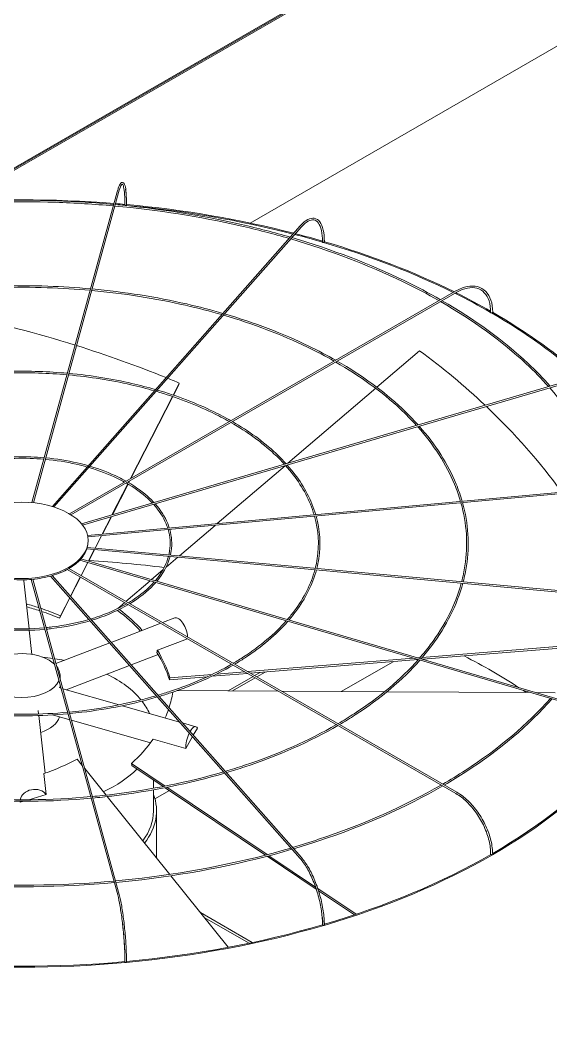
# Model space of a CAD drawing. Header units: millimetres. Extents: x -312439 to 477422, y -331570 to 212570.
# Drawn here: x 398688.9 to 398898.2, y 92710.3 to 93105.2 of the extents above; entities that cross this region are included whole.
import ezdxf

# ---------------------------------------------------------------- set-up
doc = ezdxf.new("R2010")
doc.units = ezdxf.units.MM

msp = doc.modelspace()

# ---------------------------------------------------------------- linework, layer by layer
at = {"color": 0, "linetype": 'Continuous', "lineweight": 0, "extrusion": (8.40036e-17, 0.816497, 0.57735)}
for p, q in [((398909.57, 93175.697), (398663.335, 93033.533)), ((398909.475, 93175.142), (398664.296, 93033.588)), ((398665.254, 93033.641), (398909.384, 93174.589)), ((398908.242, 93099.421), (398779.567, 93025.13)), ((398693.56, 92914.824), (398727.181, 93037.381)), ((398694.179, 92914.764), (398727.772, 93037.219)), ((398701.639, 92913.298), (398799.32, 93023.982)), ((398702.28, 92913.099), (398799.78, 93023.577)), ((398860.706, 92998.327), (398708.389, 92910.387)), ((398861.013, 92997.797), (398708.98, 92910.021)), ((398846.416, 92974.724), (398829.558, 92960.321)), ((398713.15, 92906.428), (398905.317, 92962.959)), ((398713.559, 92905.91), (398905.49, 92962.371)), ((398749.268, 92957.244), (398751.686, 92961.984)), ((398751.316, 92961.018), (398749.373, 92957.208)), ((398751.316, 92961.018), (398751.686, 92961.984)), ((398732.452, 92924.279), (398748.987, 92956.693)), ((398749.091, 92956.657), (398732.626, 92924.38)), ((398829.081, 92959.913), (398794.486, 92930.355)), ((398793.347, 92929.382), (398766.597, 92906.527)), ((398928.794, 92921.358), (398715.495, 92901.854)), ((398725.145, 92909.957), (398731.386, 92922.19)), ((398731.48, 92922.134), (398725.29, 92909.999)), ((398731.664, 92922.736), (398731.94, 92923.277)), ((398732.114, 92923.378), (398731.759, 92922.68)), ((398715.609, 92901.249), (398928.85, 92920.748)), ((398721.281, 92902.383), (398724.762, 92909.206)), ((398724.907, 92909.248), (398721.41, 92902.395)), ((398765.791, 92905.838), (398751.706, 92893.804)), ((398718.456, 92896.844), (398720.952, 92901.738)), ((398721.081, 92901.749), (398718.573, 92896.834)), ((398715.711, 92899.415), (398715.711, 92899.915)), ((398715.227, 92896.524), (398928.794, 92876.995)), ((398715.408, 92897.123), (398928.85, 92877.605)), ((398715.865, 92891.765), (398718.156, 92896.257)), ((398718.274, 92896.246), (398715.972, 92891.734)), ((398751.056, 92893.248), (398746.45, 92889.313)), ((398712.461, 92892.128), (398905.317, 92835.395)), ((398712.92, 92892.631), (398905.49, 92835.982)), ((398712.946, 92886.043), (398715.582, 92891.21)), ((398715.689, 92891.179), (398713.041, 92885.988)), ((398799.32, 92774.371), (398700.952, 92885.833)), ((398799.78, 92774.777), (398701.603, 92886.022)), ((398707.54, 92888.457), (398860.706, 92800.026)), ((398861.013, 92800.557), (398708.159, 92888.807)), ((398708.784, 92877.885), (398712.667, 92885.497)), ((398712.762, 92885.442), (398708.862, 92877.797)), ((398745.188, 92888.234), (398740.752, 92884.444)), ((398690.398, 92883.901), (398692.492, 92865.068)), ((398693.298, 92884.484), (398727.181, 92760.972)), ((398727.772, 92761.134), (398693.918, 92884.54)), ((398740.196, 92883.969), (398730.656, 92875.818)), ((398708.563, 92877.21), (398704.48, 92869.208)), ((398704.851, 92870.174), (398708.485, 92877.298)), ((398730.162, 92875.396), (398727.457, 92873.086)), ((398704.48, 92869.208), (398704.851, 92870.174)), ((398727.444, 92873.033), (398727.457, 92873.086)), ((398744.389, 92867.182), (398724.859, 92859.67)), ((398749.918, 92869.309), (398745.124, 92867.465)), ((398692.56, 92864.457), (398693.621, 92854.912)), ((398724.249, 92859.435), (398703.043, 92851.278)), ((398743.024, 92856.533), (398754.913, 92861.106)), ((398847.461, 92853.739), (398913.021, 92859.042)), ((398912.593, 92858.249), (398847.652, 92852.997)), ((398743.322, 92854.927), (398732.663, 92850.827)), ((398732.054, 92850.592), (398707.104, 92840.995)), ((398778.551, 92848.166), (398843.928, 92853.454)), ((398845.883, 92852.854), (398779.703, 92847.501)), ((398835.923, 92852.048), (398815.542, 92840.281)), ((398845.63, 92853.591), (398846.594, 92853.669)), ((398704.669, 92846.568), (398704.669, 92845.349)), ((398762.76, 92846.131), (398747.773, 92844.918)), ((398747.979, 92845.693), (398764.694, 92847.045)), ((398778.628, 92847.414), (398764.498, 92846.271)), ((398766.358, 92847.18), (398777.477, 92848.079)), ((398780.743, 92846.193), (398770.932, 92840.529)), ((398783.546, 92847.812), (398781.355, 92846.547)), ((398782.221, 92846.047), (398785.561, 92847.975)), ((398704.669, 92843.034), (398704.669, 92841.691)), ((398747.773, 92844.918), (398747.979, 92845.693)), ((398772.648, 92840.52), (398781.609, 92845.693)), ((398705.069, 92841.577), (398704.279, 92841.803)), ((398727.976, 92835.033), (398705.758, 92841.38)), ((398790.744, 92840.419), (398750.848, 92840.641)), ((398832.603, 92840.186), (398791.981, 92840.412)), ((398890.117, 92839.866), (398833.564, 92840.181)), ((398899.889, 92839.812), (398892.329, 92839.854)), ((398751.789, 92828.23), (398729.253, 92834.668)), ((398696.235, 92831.403), (398696.079, 92832.807)), ((398698.831, 92808.058), (398696.303, 92830.793)), ((398708.491, 92829.102), (398701.695, 92831.043)), ((398740.302, 92820.014), (398709.18, 92828.905)), ((398758.21, 92826.396), (398752.881, 92827.918)), ((398756.88, 92822.461), (398754.249, 92817.85)), ((398758.805, 92825.833), (398757.201, 92823.023)), ((398754.249, 92817.85), (398741.397, 92821.521)), ((398713.429, 92811.103), (398711.472, 92813.542)), ((398732.986, 92811.127), (398732.822, 92811.888)), ((398732.822, 92811.888), (398746.106, 92802.961)), ((398745.355, 92802.815), (398732.986, 92811.127)), ((398699.238, 92799.615), (398698.319, 92807.876)), ((398722.818, 92799.396), (398714.394, 92809.899)), ((398741.493, 92802.096), (398741.493, 92805.411)), ((398746.824, 92802.479), (398786.325, 92775.933)), ((398692.375, 92797.575), (398699.238, 92799.615)), ((398747.911, 92768.107), (398723.272, 92798.83)), ((398741.493, 92793.126), (398741.493, 92801.474)), ((398747.802, 92801.171), (398742.078, 92797.867)), ((398785.628, 92775.751), (398746.075, 92802.331)), ((398688.943, 92796.95), (398688.986, 92796.567)), ((398688.986, 92796.567), (398690.274, 92796.95)), ((398742.718, 92774.582), (398742.718, 92793.126)), ((398805.673, 92762.281), (398786.307, 92775.295)), ((398787.003, 92775.478), (398805.385, 92763.125)), ((398770.984, 92739.339), (398748.355, 92767.554)), ((398806.272, 92762.529), (398821.364, 92752.387)), ((398820.718, 92752.171), (398806.546, 92761.694)), ((398780.432, 92741.238), (398760, 92753.034)), ((398761.493, 92751.172), (398779.164, 92740.97))]:
    msp.add_line(p, q, dxfattribs=at)
at = {"color": 0, "linetype": 'Continuous', "lineweight": 0}
for centre, major_axis, ratio, start_param, end_param in [((398689.693, 92882.904), (-262.225, 0), 0.5773503, 4.5737285, 4.8518651), ((398689.693, 92882.904), (-261.613, 0), 0.5773503, 4.556469, 4.5713736), ((398689.693, 92882.904), (-262.225, 0), 0.5773503, 4.5571855, 4.5713361), ((398730.534, 93032.237), (0.306, -0.001), 0.5647458, 3.1415927, 4.5569919), ((398730.534, 93032.237), (0.306, -0.001), 0.5647458, 4.5569919, 6.1277883), ((398689.693, 92882.904), (-261.613, 0), 0.5773503, 4.2918428, 4.5551023), ((398730.582, 93032.411), (0.306, 0), 0.5773503, 5.7174869, 6.2831853), ((398689.693, 92882.904), (-262.225, 0), 0.5773503, 4.2917243, 4.5546375), ((398689.693, 92882.904), (-261.613, 0), 0.5773503, 4.242585, 4.2890574), ((398689.693, 92882.904), (-262.225, 0), 0.5773503, 4.2438111, 4.2889455), ((398808.424, 93017.625), (0.306, -0.003), 0.5659728, 3.1415927, 4.2460434), ((398808.424, 93017.625), (0.306, -0.003), 0.5659728, 4.2460434, 5.8168397), ((398689.693, 92882.904), (-261.613, 0), 0.5773503, 4.0051997, 4.2408431), ((398808.563, 93017.782), (0.306, 0), 0.5773503, 5.290332, 6.2831853), ((398689.693, 92882.904), (-262.225, 0), 0.5773503, 4.0050166, 4.2406095), ((398689.693, 92882.904), (-261.613, 0), 0.5773503, 3.9286416, 4.0018792), ((398689.693, 92882.904), (-262.225, 0), 0.5773503, 3.9309746, 4.001704), ((398690.064, 92841.188), (-236.033, 90.421), 0.5343599, 4.8289255, 5.0170065), ((398874.681, 92989.832), (0.306, -0.004), 0.5683066, 3.1415927, 3.9346429), ((398874.681, 92989.832), (0.306, -0.004), 0.5683066, 3.9346429, 5.5054392), ((398689.693, 92882.904), (-261.613, 0), 0.5773503, 3.7066773, 3.9265771), ((398874.898, 92989.957), (-0.306, 0), 0.5773503, 1.8326303, 3.1415927), ((398689.693, 92882.904), (-262.225, 0), 0.5773503, 3.705131, 3.9265633), ((398690.064, 92841.188), (-236.033, 90.421), 0.5343599, 4.6778989, 4.8264893), ((398689.899, 92840.996), (244.29, -64.884), 0.7560981, 0.9482496, 1.0897919), ((398690.064, 92841.188), (-236.033, 90.421), 0.5343599, 4.655659, 4.6753292), ((398689.899, 92840.996), (244.29, -64.884), 0.7560981, 0.7473423, 0.9452164), ((398689.585, 92899.415), (-26.126, 0), 0.5773503, 2.9880814, 3.1415927), ((398689.585, 92899.415), (-26.126, 0), 0.5773503, 2.6739221, 2.9809447), ((398689.585, 92899.415), (-26.126, 0), 0.5773503, 2.3597628, 2.6667854), ((398689.693, 92741.664), (-261.613, 0), 0.5773503, 4.4965959, 4.611374), ((398689.585, 92899.415), (-26.126, 0), 0.5773503, 1.7314443, 2.0384669), ((398689.585, 92899.415), (-26.126, 0), 0.5773503, 2.0456036, 2.3526262), ((398689.585, 92899.415), (-26.126, 0), 0.5773503, 1.417285, 1.7243076), ((398684.904, 92883.29), (-5.494, -0.611), 0.8148193, 3.1415927, 3.239858), ((398690.064, 92841.188), (56.639, -21.698), 0.5343599, 1.6636456, 1.7494756), ((398689.693, 92840.221), (-56.639, 21.698), 0.5343599, 4.7930664, 4.8825345), ((398690.064, 92841.188), (56.639, -21.698), 0.5343599, 1.5140664, 1.6514841), ((398689.693, 92840.221), (-56.639, 21.698), 0.5343599, 4.655659, 4.78086), ((398689.693, 92840.221), (58.621, -15.57), 0.7560981, 0.8715668, 1.0888975), ((398689.899, 92840.996), (58.621, -15.57), 0.7560981, 1.0889957, 1.0897919), ((398689.899, 92840.996), (58.621, -15.57), 0.7560981, 0.8588781, 1.0770864), ((398751.902, 92864.15), (-1.984, 5.159), 0.4527097, 4.0715694, 6.2831853), ((398689.693, 92846.568), (-14.976, 0), 0.5773503, 3.6916997, 5.4977871), ((398689.693, 92824.256), (-51.8, 0), 0.5773503, 4.4755897, 4.5522282), ((398689.693, 92840.221), (58.621, -15.57), 0.7560981, 0.4379774, 0.6726233), ((398689.899, 92840.996), (58.621, -15.57), 0.7560981, 0.4379774, 0.6748983), ((398689.693, 92741.664), (-261.613, 0), 0.5773503, 3.867145, 3.9833748), ((398689.693, 92824.256), (-51.8, 0), 0.5773503, 4.3841689, 4.46244), ((398689.693, 92846.568), (-14.976, 0), 0.5773503, 3.0357663, 3.5615783), ((398689.693, 92824.256), (-51.8, 0), 0.5773503, 3.5810046, 4.0125195), ((398689.693, 92846.568), (-14.976, 0), 0.5773503, 0.1968015, 2.9056449), ((398689.529, 92840.982), (59.282, 12.821), 0.7719474, 5.8595474, 5.99043), ((398689.693, 92741.664), (-261.613, 0), 0.5773503, 3.8494737, 3.8569689), ((398689.693, 92824.256), (-51.8, 0), 0.5773503, 3.3906549, 3.5616615), ((398689.693, 92831.661), (-14.976, 0), 0.5773503, 2.0838772, 2.9778132), ((398689.529, 92840.982), (59.282, 12.821), 0.7719474, 5.7736505, 5.8452628), ((398756.691, 92821.081), (1.518, 5.315), 0.3621096, 5.9116388, 7.2697762), ((398756.691, 92821.081), (1.518, 5.315), 0.3621096, 1.1204156, 2.3231422), ((398689.529, 92840.982), (59.282, 12.821), 0.7719474, 5.3512156, 5.5881365), ((398689.323, 92841.16), (-56.425, -22.248), 0.5660586, 1.5074553, 1.7443762), ((398689.693, 92882.904), (-262.225, 0), 0.5773503, 2.0421116, 2.6702774), ((398689.693, 92882.904), (-261.613, 0), 0.5773503, 2.358999, 2.669365), ((398689.693, 92824.256), (-51.8, 0), 0.5773503, 2.2375498, 2.6358707), ((398694.482, 92797.152), (5.494, 0.611), 0.8148193, 0.440938, 2.9148909), ((398689.693, 92793.126), (-53.025, 0), 0.5773503, 2.7158894, 3.3569527), ((398694.482, 92797.152), (5.494, 0.611), 0.8148193, 3.0505707, 3.1356266), ((398689.693, 92793.126), (51.8, 0), 0.5773503, 5.8780508, 6.2831853), ((398689.693, 92882.904), (-261.613, 0), 0.5773503, 2.0437737, 2.355024), ((398874.681, 92776.101), (-0.306, 0.004), 0.5862544, 0, 0.7932918), ((398874.898, 92775.976), (-0.306, 0), 0.5773503, 0.261834, 3.1415927), ((398689.693, 92882.904), (-262.225, 0), 0.5773503, 1.7280308, 2.0415976), ((398689.693, 92882.904), (-261.613, 0), 0.5773503, 1.7289191, 2.0406845), ((398808.424, 92748.308), (-0.306, 0.003), 0.5885883, 0, 0.4763277), ((398808.563, 92748.151), (-0.306, 0), 0.5773503, 0, 3.1415927), ((398689.693, 92742.164), (262.225, 0), 0.5773503, 3.1415927, 5.4977871), ((398689.693, 92742.164), (262.225, 0), 0.5773503, 5.4977871, 6.2831853), ((398689.693, 92882.904), (-262.225, 0), 0.5773503, 1.4139544, 1.727034), ((398689.693, 92882.904), (-261.613, 0), 0.5773503, 1.41439, 1.726367), ((398730.534, 92733.697), (-0.306, 0.001), 0.5898153, 0, 0.1588369), ((398730.582, 92733.522), (-0.306, 0), 0.5773503, 0, 3.1415927)]:
    msp.add_ellipse(centre, major_axis=major_axis, ratio=ratio, start_param=start_param, end_param=end_param, dxfattribs=at)
msp.add_ellipse((398689.585, 92899.915), major_axis=(26.126, 0), ratio=0.5773503, dxfattribs=at)
for points, knots in [([(398730.888, 93032.411), (398730.888, 93034.115), (398730.837, 93035.632), (398730.634, 93038.15), (398730.485, 93039.149), (398730.083, 93040.571), (398729.857, 93041.087), (398729.072, 93041.202), (398728.824, 93041.054), (398728.272, 93040.469), (398727.965, 93039.814), (398727.485, 93038.433), (398727.333, 93037.935), (398727.181, 93037.381)], [4.712389, 4.712389, 4.712389, 4.712389, 5.0265482, 5.0265482, 5.3407075, 5.3407075, 5.6548668, 5.6548668, 5.8236028, 5.8236028, 6.1377621, 6.1377621, 6.2831853, 6.2831853, 6.2831853, 6.2831853]), ([(398727.772, 93037.219), (398728.09, 93038.379), (398728.409, 93039.271), (398728.965, 93040.352), (398729.215, 93040.501), (398729.241, 93040.501), (398729.446, 93040.353), (398729.798, 93039.188), (398729.943, 93038.338), (398730.153, 93036.094), (398730.215, 93034.664), (398730.228, 93032.776), (398730.229, 93032.509), (398730.228, 93032.237)], [0, 0, 0, 0, 0.3152669, 0.3152669, 0.6094726, 0.6094726, 0.9267406, 0.9267406, 1.2208373, 1.2208373, 1.5356304, 1.5356304, 1.5863402, 1.5863402, 1.5863402, 1.5863402]), ([(398730.506, 93038.547), (398730.516, 93038.486), (398730.525, 93038.425), (398730.676, 93037.338), (398730.771, 93036.034), (398730.834, 93033.797), (398730.843, 93033.036), (398730.84, 93032.236)], [1.10131175, 1.10131175, 1.10131175, 1.10131175, 1.12076762, 1.12076762, 1.43803566, 1.43803566, 1.5863026, 1.5863026, 1.5863026, 1.5863026]), ([(398725.842, 93032.501), (398718.348, 93033.179), (398710.796, 93033.646), (398686.568, 93034.462), (398669.81, 93033.992), (398653.328, 93032.501)], [5.342386, 5.342386, 5.342386, 5.342386, 5.43953692, 5.43953692, 5.65318828, 5.65318828, 5.65318828, 5.65318828]), ([(398725.678, 93031.901), (398718.159, 93032.579), (398710.584, 93033.045), (398686.465, 93033.844), (398669.843, 93033.375), (398653.492, 93031.901)], [5.34285963, 5.34285963, 5.34285963, 5.34285963, 5.44045758, 5.44045758, 5.65271466, 5.65271466, 5.65271466, 5.65271466]), ([(398794.957, 93019.038), (398788.679, 93020.867), (398782.258, 93022.533), (398759.808, 93027.667), (398743.201, 93030.293), (398726.297, 93031.844)], [5.03043397, 5.03043397, 5.03043397, 5.03043397, 5.12064091, 5.12064091, 5.34017784, 5.34017784, 5.34017784, 5.34017784]), ([(398795.405, 93019.545), (398789.117, 93021.383), (398782.686, 93023.057), (398760.146, 93028.231), (398743.454, 93030.88), (398726.462, 93032.444)], [5.02911205, 5.02911205, 5.02911205, 5.02911205, 5.11935362, 5.11935362, 5.33970837, 5.33970837, 5.33970837, 5.33970837]), ([(398808.869, 93017.782), (398808.869, 93019.498), (398808.719, 93021.047), (398808.123, 93023.673), (398807.678, 93024.751), (398806.497, 93026.335), (398805.748, 93026.841), (398804.108, 93027.126), (398803.248, 93026.953), (398801.435, 93026.032), (398800.471, 93025.246), (398799.446, 93024.124), (398799.383, 93024.054), (398799.32, 93023.982)], [4.712389, 4.712389, 4.712389, 4.712389, 5.0265482, 5.0265482, 5.3407075, 5.3407075, 5.6548668, 5.6548668, 5.9484515, 5.9484515, 6.2626108, 6.2626108, 6.2831853, 6.2831853, 6.2831853, 6.2831853]), ([(398799.78, 93023.577), (398800.694, 93024.613), (398801.602, 93025.379), (398803.285, 93026.301), (398804.051, 93026.457), (398805.392, 93026.222), (398805.989, 93025.828), (398807.016, 93024.429), (398807.433, 93023.424), (398807.985, 93020.921), (398808.125, 93019.431), (398808.119, 93017.724), (398808.118, 93017.676), (398808.118, 93017.628)], [0, 0, 0, 0, 0.3146448, 0.3146448, 0.6289116, 0.6289116, 0.9461796, 0.9461796, 1.2634477, 1.2634477, 1.5772832, 1.5772832, 1.5863402, 1.5863402, 1.5863402, 1.5863402]), ([(398854.057, 92994.489), (398849.455, 92997.117), (398844.663, 92999.636), (398826.165, 93008.576), (398811.342, 93014.228), (398795.606, 93018.848)], [4.71777189, 4.71777189, 4.71777189, 4.71777189, 4.80086127, 4.80086127, 5.02732174, 5.02732174, 5.02732174, 5.02732174]), ([(398854.671, 92994.843), (398850.057, 92997.488), (398845.253, 93000.022), (398826.703, 93009.018), (398811.837, 93014.706), (398796.054, 93019.355)], [4.71590946, 4.71590946, 4.71590946, 4.71590946, 4.79913358, 4.79913358, 5.02600568, 5.02600568, 5.02600568, 5.02600568]), ([(398808.721, 93018.637), (398808.727, 93018.433), (398808.73, 93018.226), (398808.732, 93017.887), (398808.732, 93017.756), (398808.73, 93017.624)], [7.805980691, 7.805980691, 7.805980691, 7.805980691, 7.845140151, 7.845140151, 7.869416781, 7.869416781, 7.869416781, 7.869416781]), ([(398716.699, 92999.173), (398711.116, 92999.676), (398705.49, 93000.024), (398687.372, 93000.635), (398674.819, 93000.286), (398662.471, 92999.173)], [5.34296141, 5.34296141, 5.34296141, 5.34296141, 5.43938168, 5.43938168, 5.65261288, 5.65261288, 5.65261288, 5.65261288]), ([(398716.535, 92998.573), (398710.928, 92999.076), (398705.278, 92999.422), (398687.27, 93000.017), (398674.852, 92999.669), (398662.635, 92998.573)], [5.34359392, 5.34359392, 5.34359392, 5.34359392, 5.44060854, 5.44060854, 5.65198037, 5.65198037, 5.65198037, 5.65198037]), ([(398875.204, 92989.957), (398875.204, 92991.682), (398874.968, 92993.278), (398874.034, 92996.057), (398873.336, 92997.24), (398871.537, 92999.061), (398870.439, 92999.697), (398867.971, 93000.348), (398866.604, 93000.365), (398863.74, 92999.796), (398862.24, 92999.208), (398860.733, 92998.343), (398860.72, 92998.335), (398860.706, 92998.327)], [3.1415927, 3.1415927, 3.1415927, 3.1415927, 3.4557519, 3.4557519, 3.7699112, 3.7699112, 4.0826965, 4.0826965, 4.3954482, 4.3954482, 4.7096075, 4.7096075, 4.712389, 4.712389, 4.712389, 4.712389]), ([(398768.424, 92988.973), (398763.771, 92990.324), (398759.013, 92991.556), (398742.252, 92995.387), (398729.814, 92997.354), (398717.154, 92998.516)], [5.03177949, 5.03177949, 5.03177949, 5.03177949, 5.12085286, 5.12085286, 5.34001919, 5.34001919, 5.34001919, 5.34001919]), ([(398768.872, 92989.481), (398764.208, 92990.841), (398759.44, 92992.081), (398742.589, 92995.951), (398730.067, 92997.941), (398717.319, 92999.116)], [5.03001504, 5.03001504, 5.03001504, 5.03001504, 5.11913743, 5.11913743, 5.33939405, 5.33939405, 5.33939405, 5.33939405]), ([(398861.013, 92997.797), (398862.45, 92998.627), (398863.882, 92999.187), (398866.581, 92999.723), (398867.848, 92999.698), (398870.099, 92999.084), (398871.086, 92998.497), (398872.709, 92996.803), (398873.344, 92995.695), (398874.189, 92993.047), (398874.398, 92991.51), (398874.375, 92989.836)], [1.5707963, 1.5707963, 1.5707963, 1.5707963, 1.8880644, 1.8880644, 2.2053324, 2.2053324, 2.5226004, 2.5226004, 2.8398685, 2.8398685, 3.1571365, 3.1571365, 3.1571365, 3.1571365]), ([(398897.249, 92960.586), (398894.513, 92963.639), (398891.574, 92966.632), (398878.892, 92978.467), (398867.535, 92986.735), (398854.672, 92994.136)], [4.40451603, 4.40451603, 4.40451603, 4.40451603, 4.48100319, 4.48100319, 4.71406654, 4.71406654, 4.71406654, 4.71406654]), ([(398897.9, 92960.777), (398895.167, 92963.839), (398892.233, 92966.84), (398879.544, 92978.736), (398868.168, 92987.049), (398855.285, 92994.49)], [4.40270972, 4.40270972, 4.40270972, 4.40270972, 4.47899466, 4.47899466, 4.71221436, 4.71221436, 4.71221436, 4.71221436]), ([(398812.733, 92970.63), (398809.341, 92972.561), (398805.812, 92974.411), (398792.003, 92981.081), (398780.881, 92985.319), (398769.074, 92988.784)], [4.7196458, 4.7196458, 4.7196458, 4.7196458, 4.80114658, 4.80114658, 5.02763075, 5.02763075, 5.02763075, 5.02763075]), ([(398813.348, 92970.985), (398809.944, 92972.932), (398806.402, 92974.798), (398792.542, 92981.523), (398781.376, 92985.797), (398769.521, 92989.29)], [4.71715813, 4.71715813, 4.71715813, 4.71715813, 4.79884427, 4.79884427, 5.02587671, 5.02587671, 5.02587671, 5.02587671]), ([(398845.182, 92945.269), (398843.172, 92947.5), (398841.017, 92949.688), (398831.55, 92958.516), (398823.015, 92964.723), (398813.349, 92970.278)], [4.40671458, 4.40671458, 4.40671458, 4.40671458, 4.48133637, 4.48133637, 4.71470569, 4.71470569, 4.71470569, 4.71470569]), ([(398845.833, 92945.46), (398843.827, 92947.7), (398841.677, 92949.896), (398832.201, 92958.786), (398823.648, 92965.038), (398813.962, 92970.632)], [4.40429576, 4.40429576, 4.40429576, 4.40429576, 4.47865981, 4.47865981, 4.7122362, 4.7122362, 4.7122362, 4.7122362]), ([(398707.56, 92965.856), (398703.886, 92966.185), (398700.185, 92966.412), (398688.176, 92966.82), (398679.826, 92966.591), (398671.61, 92965.856)], [5.34408303, 5.34408303, 5.34408303, 5.34408303, 5.43906993, 5.43906993, 5.65149126, 5.65149126, 5.65149126, 5.65149126]), ([(398707.395, 92965.256), (398703.698, 92965.584), (398699.974, 92965.811), (398688.073, 92966.202), (398679.859, 92965.974), (398671.775, 92965.256)], [5.34503474, 5.34503474, 5.34503474, 5.34503474, 5.44090812, 5.44090812, 5.65053954, 5.65053954, 5.65053954, 5.65053954]), ([(398741.899, 92958.917), (398738.867, 92959.792), (398735.77, 92960.59), (398724.696, 92963.118), (398716.429, 92964.425), (398708.015, 92965.2)], [5.03439168, 5.03439168, 5.03439168, 5.03439168, 5.12127422, 5.12127422, 5.3396756, 5.3396756, 5.3396756, 5.3396756]), ([(398742.347, 92959.425), (398739.306, 92960.308), (398736.198, 92961.115), (398725.034, 92963.682), (398716.682, 92965.012), (398708.179, 92965.8)], [5.03173968, 5.03173968, 5.03173968, 5.03173968, 5.11870396, 5.11870396, 5.33874043, 5.33874043, 5.33874043, 5.33874043]), ([(398771.419, 92946.777), (398769.234, 92948.011), (398766.965, 92949.196), (398757.845, 92953.596), (398750.425, 92956.42), (398742.549, 92958.728)], [4.72327264, 4.72327264, 4.72327264, 4.72327264, 4.80171455, 4.80171455, 5.02817129, 5.02817129, 5.02817129, 5.02817129]), ([(398772.034, 92947.132), (398769.837, 92948.383), (398767.555, 92949.583), (398758.383, 92954.039), (398750.92, 92956.898), (398742.996, 92959.235)], [4.71952861, 4.71952861, 4.71952861, 4.71952861, 4.7982649, 4.7982649, 5.02554265, 5.02554265, 5.02554265, 5.02554265]), ([(398920.251, 92920.577), (398919.363, 92923.686), (398918.287, 92926.777), (398912.708, 92940.313), (398906.207, 92950.49), (398897.7, 92960.08)], [4.09036759, 4.09036759, 4.09036759, 4.09036759, 4.16055829, 4.16055829, 4.40029723, 4.40029723, 4.40029723, 4.40029723]), ([(398793.122, 92929.954), (398791.836, 92931.366), (398790.463, 92932.752), (398784.21, 92938.575), (398778.502, 92942.719), (398772.035, 92946.426)], [4.41096312, 4.41096312, 4.41096312, 4.41096312, 4.4820009, 4.4820009, 4.71586354, 4.71586354, 4.71586354, 4.71586354]), ([(398793.774, 92930.146), (398792.492, 92931.567), (398791.123, 92932.961), (398784.861, 92938.844), (398779.135, 92943.033), (398772.648, 92946.78)], [4.40730528, 4.40730528, 4.40730528, 4.40730528, 4.47799052, 4.47799052, 4.71216027, 4.71216027, 4.71216027, 4.71216027]), ([(398862.54, 92915.3), (398861.885, 92917.561), (398861.097, 92919.81), (398856.932, 92929.91), (398852.039, 92937.557), (398845.634, 92944.763)], [4.09258463, 4.09258463, 4.09258463, 4.09258463, 4.16074385, 4.16074385, 4.40108815, 4.40108815, 4.40108815, 4.40108815]), ([(398863.161, 92915.357), (398862.508, 92917.629), (398861.721, 92919.887), (398857.562, 92930.04), (398852.674, 92937.721), (398846.283, 92944.954)], [4.09145544, 4.09145544, 4.09145544, 4.09145544, 4.15925512, 4.15925512, 4.39870409, 4.39870409, 4.39870409, 4.39870409]), ([(398698.42, 92932.539), (398696.657, 92932.693), (398694.882, 92932.801), (398688.98, 92933.005), (398684.833, 92932.896), (398680.75, 92932.539)], [5.34742678, 5.34742678, 5.34742678, 5.34742678, 5.43812478, 5.43812478, 5.64814751, 5.64814751, 5.64814751, 5.64814751]), ([(398698.255, 92931.938), (398696.469, 92932.093), (398694.67, 92932.199), (398688.877, 92932.387), (398684.866, 92932.279), (398680.915, 92931.938)], [5.34934775, 5.34934775, 5.34934775, 5.34934775, 5.44178794, 5.44178794, 5.64622654, 5.64622654, 5.64622654, 5.64622654]), ([(398715.372, 92928.86), (398713.964, 92929.258), (398712.528, 92929.624), (398707.141, 92930.849), (398703.045, 92931.496), (398698.875, 92931.883)], [5.04221465, 5.04221465, 5.04221465, 5.04221465, 5.12251796, 5.12251796, 5.33864709, 5.33864709, 5.33864709, 5.33864709]), ([(398715.822, 92929.369), (398714.403, 92929.775), (398712.956, 92930.149), (398707.479, 92931.413), (398703.297, 92932.083), (398699.039, 92932.483)], [5.03687901, 5.03687901, 5.03687901, 5.03687901, 5.11739529, 5.11739529, 5.33679188, 5.33679188, 5.33679188, 5.33679188]), ([(398730.719, 92923.279), (398729.73, 92923.833), (398728.709, 92924.368), (398724.225, 92926.554), (398720.464, 92927.999), (398716.471, 92929.179)], [4.72658474, 4.72658474, 4.72658474, 4.72658474, 4.79652126, 4.79652126, 5.0245472, 5.0245472, 5.0245472, 5.0245472]), ([(398804.83, 92910.023), (398804.409, 92911.441), (398803.908, 92912.852), (398801.156, 92919.515), (398797.875, 92924.63), (398793.576, 92929.449)], [4.09685918, 4.09685918, 4.09685918, 4.09685918, 4.16111414, 4.16111414, 4.40251946, 4.40251946, 4.40251946, 4.40251946]), ([(398805.452, 92910.08), (398805.032, 92911.508), (398804.533, 92912.929), (398801.786, 92919.645), (398798.51, 92924.794), (398794.226, 92929.64)], [4.09510983, 4.09510983, 4.09510983, 4.09510983, 4.15888353, 4.15888353, 4.39893942, 4.39893942, 4.39893942, 4.39893942]), ([(398730.101, 92922.922), (398729.125, 92923.461), (398728.118, 92923.981), (398723.686, 92926.111), (398719.969, 92927.521), (398716.024, 92928.672)], [4.73414686, 4.73414686, 4.73414686, 4.73414686, 4.80339703, 4.80339703, 5.02979007, 5.02979007, 5.02979007, 5.02979007]), ([(398741.056, 92914.637), (398740.498, 92915.231), (398739.909, 92915.816), (398736.871, 92918.633), (398733.988, 92920.714), (398730.722, 92922.574)], [4.42373247, 4.42373247, 4.42373247, 4.42373247, 4.48397953, 4.48397953, 4.71933502, 4.71933502, 4.71933502, 4.71933502]), ([(398741.712, 92914.831), (398741.157, 92915.433), (398740.571, 92916.025), (398737.522, 92918.903), (398734.622, 92921.028), (398731.335, 92922.928)], [4.41624247, 4.41624247, 4.41624247, 4.41624247, 4.47598634, 4.47598634, 4.71193426, 4.71193426, 4.71193426, 4.71193426]), ([(398747.114, 92904.745), (398746.93, 92905.321), (398746.72, 92905.893), (398745.381, 92909.119), (398743.711, 92911.702), (398741.518, 92914.135)], [4.10975269, 4.10975269, 4.10975269, 4.10975269, 4.16221832, 4.16221832, 4.40682155, 4.40682155, 4.40682155, 4.40682155]), ([(398747.739, 92904.802), (398747.555, 92905.388), (398747.346, 92905.97), (398746.011, 92909.249), (398744.346, 92911.867), (398742.168, 92914.326)], [4.10592526, 4.10592526, 4.10592526, 4.10592526, 4.15777238, 4.15777238, 4.39963811, 4.39963811, 4.39963811, 4.39963811]), ([(398862.978, 92883.629), (398863.519, 92885.702), (398863.949, 92887.786), (398865.519, 92898.145), (398864.996, 92906.502), (398862.71, 92914.7)], [3.77736844, 3.77736844, 3.77736844, 3.77736844, 3.83971259, 3.83971259, 4.08656564, 4.08656564, 4.08656564, 4.08656564]), ([(398863.596, 92883.572), (398864.136, 92885.653), (398864.564, 92887.743), (398866.129, 92898.14), (398865.607, 92906.532), (398863.33, 92914.757)], [3.77834287, 3.77834287, 3.77834287, 3.77834287, 3.84027623, 3.84027623, 4.08549455, 4.08549455, 4.08549455, 4.08549455]), ([(398805.269, 92888.906), (398805.599, 92890.201), (398805.863, 92891.501), (398806.901, 92898.341), (398806.546, 92903.935), (398805.003, 92909.424)], [3.78111281, 3.78111281, 3.78111281, 3.78111281, 3.83956511, 3.83956511, 4.08781837, 4.08781837, 4.08781837, 4.08781837]), ([(398805.887, 92888.849), (398806.215, 92890.151), (398806.478, 92891.459), (398807.512, 92898.337), (398807.157, 92903.965), (398805.624, 92909.48)], [3.78251471, 3.78251471, 3.78251471, 3.78251471, 3.8404098, 3.8404098, 4.0861992, 4.0861992, 4.0861992, 4.0861992]), ([(398747.556, 92894.183), (398747.677, 92894.699), (398747.777, 92895.217), (398748.283, 92898.538), (398748.095, 92901.369), (398747.296, 92904.147)], [3.79241111, 3.79241111, 3.79241111, 3.79241111, 3.83910744, 3.83910744, 4.09159713, 4.09159713, 4.09159713, 4.09159713]), ([(398748.171, 92894.127), (398748.292, 92894.65), (398748.391, 92895.175), (398748.894, 92898.533), (398748.707, 92901.399), (398747.917, 92904.203)], [3.79485754, 3.79485754, 3.79485754, 3.79485754, 3.8407928, 3.8407928, 4.08828416, 4.08828416, 4.08828416, 4.08828416]), ([(398742.223, 92884.011), (398742.604, 92884.463), (398742.967, 92884.92), (398745.278, 92888.005), (398746.655, 92890.768), (398747.405, 92893.582)], [3.47410339, 3.47410339, 3.47410339, 3.47410339, 3.51894345, 3.51894345, 3.77424927, 3.77424927, 3.77424927, 3.77424927]), ([(398742.864, 92883.823), (398743.207, 92884.237), (398743.537, 92884.656), (398745.855, 92887.77), (398747.263, 92890.616), (398748.023, 92893.525)], [3.48078418, 3.48078418, 3.48078418, 3.48078418, 3.52099532, 3.52099532, 3.77722211, 3.77722211, 3.77722211, 3.77722211]), ([(398794.285, 92868.696), (398795.231, 92869.792), (398796.125, 92870.904), (398800.858, 92877.233), (398803.6, 92882.716), (398805.112, 92888.305)], [3.46491265, 3.46491265, 3.46491265, 3.46491265, 3.51947788, 3.51947788, 3.77207122, 3.77207122, 3.77207122, 3.77207122]), ([(398794.93, 92868.506), (398795.836, 92869.566), (398796.695, 92870.64), (398801.435, 92876.998), (398804.208, 92882.564), (398805.731, 92888.249)], [3.46836695, 3.46836695, 3.46836695, 3.46836695, 3.52050672, 3.52050672, 3.77360482, 3.77360482, 3.77360482, 3.77360482]), ([(398731.599, 92875.273), (398732.195, 92875.627), (398732.777, 92875.989), (398736.678, 92878.52), (398739.522, 92880.929), (398741.785, 92883.502)], [3.15594616, 3.15594616, 3.15594616, 3.15594616, 3.1998122, 3.1998122, 3.45718678, 3.45718678, 3.45718678, 3.45718678]), ([(398732.206, 92874.923), (398732.711, 92875.227), (398733.206, 92875.537), (398737.151, 92878.098), (398740.099, 92880.613), (398742.431, 92883.312)], [3.16311142, 3.16311142, 3.16311142, 3.16311142, 3.20013863, 3.20013863, 3.46418527, 3.46418527, 3.46418527, 3.46418527]), ([(398846.345, 92853.381), (398847.858, 92855.122), (398849.283, 92856.888), (398856.437, 92866.461), (398860.545, 92874.664), (398862.818, 92883.028)], [3.46185589, 3.46185589, 3.46185589, 3.46185589, 3.51965328, 3.51965328, 3.77134922, 3.77134922, 3.77134922, 3.77134922]), ([(398846.99, 92853.191), (398848.463, 92854.895), (398849.853, 92856.623), (398857.015, 92866.225), (398861.154, 92874.512), (398863.437, 92882.972)], [3.46418406, 3.46418406, 3.46418406, 3.46418406, 3.52033986, 3.52033986, 3.7723822, 3.7723822, 3.7723822, 3.7723822]), ([(398716.735, 92868.875), (398717.475, 92869.099), (398718.207, 92869.331), (398723.333, 92871.043), (398727.399, 92872.845), (398730.991, 92874.917)], [2.837842, 2.837842, 2.837842, 2.837842, 2.88061564, 2.88061564, 3.14113288, 3.14113288, 3.14113288, 3.14113288]), ([(398717.181, 92868.371), (398717.813, 92868.564), (398718.439, 92868.764), (398723.646, 92870.497), (398727.878, 92872.384), (398731.602, 92874.564)], [2.84298262, 2.84298262, 2.84298262, 2.84298262, 2.8793398, 2.8793398, 3.14846238, 3.14846238, 3.14846238, 3.14846238]), ([(398699.147, 92865.479), (398699.942, 92865.555), (398700.734, 92865.641), (398706.576, 92866.342), (398711.488, 92867.336), (398716.088, 92868.683)], [2.52003494, 2.52003494, 2.52003494, 2.52003494, 2.56128493, 2.56128493, 2.82541727, 2.82541727, 2.82541727, 2.82541727]), ([(398699.311, 92864.88), (398700.025, 92864.949), (398700.737, 92865.025), (398706.684, 92865.73), (398711.775, 92866.765), (398716.535, 92868.176)], [2.52186126, 2.52186126, 2.52186126, 2.52186126, 2.55867334, 2.55867334, 2.83065097, 2.83065097, 2.83065097, 2.83065097]), ([(398772.915, 92851.42), (398774.313, 92852.239), (398775.676, 92853.079), (398783.643, 92858.25), (398789.319, 92863.053), (398793.842, 92868.188)], [3.14877196, 3.14877196, 3.14877196, 3.14877196, 3.19991213, 3.19991213, 3.45646828, 3.45646828, 3.45646828, 3.45646828]), ([(398773.524, 92851.068), (398774.83, 92851.839), (398776.105, 92852.627), (398784.117, 92857.828), (398789.896, 92862.736), (398794.49, 92867.997)], [3.15241617, 3.15241617, 3.15241617, 3.15241617, 3.2000755, 3.2000755, 3.46000178, 3.46000178, 3.46000178, 3.46000178]), ([(398680.478, 92864.822), (398681.194, 92864.758), (398681.912, 92864.701), (398687.965, 92864.286), (398693.385, 92864.343), (398698.692, 92864.822)], [2.20116261, 2.20116261, 2.20116261, 2.20116261, 2.23802396, 2.23802396, 2.51122637, 2.51122637, 2.51122637, 2.51122637]), ([(398680.643, 92865.422), (398681.393, 92865.355), (398682.147, 92865.297), (398688.092, 92864.903), (398693.364, 92864.962), (398698.527, 92865.422)], [2.2030547, 2.2030547, 2.2030547, 2.2030547, 2.24193573, 2.24193573, 2.50933428, 2.50933428, 2.50933428, 2.50933428]), ([(398742.88, 92855.657), (398742.939, 92855.877), (398742.984, 92856.128), (398743.016, 92856.448), (398743.02, 92856.49), (398743.024, 92856.533)], [27.2141577, 27.2141577, 27.2141577, 27.2141577, 28.9150445, 28.9150445, 29.1719106, 29.1719106, 29.1719106, 29.1719106]), ([(398743.261, 92838.819), (398744.913, 92839.311), (398746.545, 92839.826), (398756.968, 92843.305), (398765.11, 92846.913), (398772.304, 92851.065)], [2.8326444, 2.8326444, 2.8326444, 2.8326444, 2.88031456, 2.88031456, 3.14136267, 3.14136267, 3.14136267, 3.14136267]), ([(398743.707, 92838.313), (398745.25, 92838.776), (398746.776, 92839.259), (398757.281, 92842.76), (398765.589, 92846.452), (398772.916, 92850.712)], [2.83524734, 2.83524734, 2.83524734, 2.83524734, 2.87967423, 2.87967423, 3.14504801, 3.14504801, 3.14504801, 3.14504801]), ([(398814.228, 92827.567), (398816.431, 92828.852), (398818.574, 92830.17), (398830.608, 92837.979), (398839.115, 92845.177), (398845.9, 92852.874)], [3.14637947, 3.14637947, 3.14637947, 3.14637947, 3.19994276, 3.19994276, 3.45622926, 3.45622926, 3.45622926, 3.45622926]), ([(398814.839, 92827.215), (398816.949, 92828.451), (398819.003, 92829.718), (398831.081, 92837.558), (398839.693, 92844.86), (398846.548, 92852.683)], [3.14882268, 3.14882268, 3.14882268, 3.14882268, 3.20005174, 3.20005174, 3.4585926, 3.4585926, 3.4585926, 3.4585926]), ([(398708.287, 92832.162), (398709.981, 92832.321), (398711.669, 92832.5), (398723.502, 92833.917), (398733.372, 92835.916), (398742.613, 92838.627)], [2.51666009, 2.51666009, 2.51666009, 2.51666009, 2.56064993, 2.56064993, 2.826424, 2.826424, 2.826424, 2.826424]), ([(398708.451, 92831.563), (398710.064, 92831.714), (398711.671, 92831.885), (398723.61, 92833.305), (398733.66, 92835.344), (398743.06, 92838.121)], [2.517588, 2.517588, 2.517588, 2.517588, 2.55933958, 2.55933958, 2.82905034, 2.82905034, 2.82905034, 2.82905034]), ([(398855.532, 92803.721), (398858.543, 92805.471), (398861.47, 92807.269), (398877.569, 92817.718), (398888.905, 92827.306), (398897.95, 92837.562)], [3.14512292, 3.14512292, 3.14512292, 3.14512292, 3.19995757, 3.19995757, 3.45603404, 3.45603404, 3.45603404, 3.45603404]), ([(398856.143, 92803.368), (398859.06, 92805.07), (398861.899, 92806.817), (398878.042, 92817.296), (398889.482, 92826.99), (398898.598, 92837.371)], [3.14696065, 3.14696065, 3.14696065, 3.14696065, 3.20003933, 3.20003933, 3.45780979, 3.45780979, 3.45780979, 3.45780979]), ([(398671.338, 92831.505), (398672.841, 92831.369), (398674.348, 92831.249), (398686.479, 92830.425), (398697.269, 92830.546), (398707.832, 92831.505)], [2.20014358, 2.20014358, 2.20014358, 2.20014358, 2.23901367, 2.23901367, 2.5122454, 2.5122454, 2.5122454, 2.5122454]), ([(398671.503, 92832.105), (398673.04, 92831.967), (398674.583, 92831.845), (398686.606, 92831.042), (398697.247, 92831.165), (398707.667, 92832.105)], [2.20108803, 2.20108803, 2.20108803, 2.20108803, 2.24097619, 2.24097619, 2.51130095, 2.51130095, 2.51130095, 2.51130095]), ([(398769.786, 92808.763), (398772.35, 92809.524), (398774.881, 92810.321), (398790.603, 92815.567), (398802.82, 92820.981), (398813.617, 92827.213)], [2.8309089, 2.8309089, 2.8309089, 2.8309089, 2.8802112, 2.8802112, 3.14143931, 3.14143931, 3.14143931, 3.14143931]), ([(398770.232, 92808.257), (398772.688, 92808.989), (398775.113, 92809.754), (398790.916, 92815.021), (398803.3, 92820.52), (398814.23, 92826.86)], [2.8326515, 2.8326515, 2.8326515, 2.8326515, 2.87978381, 2.87978381, 3.14390081, 3.14390081, 3.14390081, 3.14390081]), ([(398717.426, 92798.845), (398720.02, 92799.086), (398722.603, 92799.36), (398740.428, 92801.492), (398755.256, 92804.495), (398769.138, 92808.572)], [2.51553267, 2.51553267, 2.51553267, 2.51553267, 2.56043494, 2.56043494, 2.82676017, 2.82676017, 2.82676017, 2.82676017]), ([(398717.591, 92798.246), (398720.103, 92798.479), (398722.605, 92798.745), (398740.536, 92800.88), (398755.544, 92803.924), (398769.585, 92808.065)], [2.51615458, 2.51615458, 2.51615458, 2.51615458, 2.55956039, 2.55956039, 2.82851318, 2.82851318, 2.82851318, 2.82851318]), ([(398796.302, 92778.717), (398799.781, 92779.747), (398803.216, 92780.827), (398824.233, 92787.839), (398840.524, 92795.058), (398854.921, 92803.367)], [2.83000203, 2.83000203, 2.83000203, 2.83000203, 2.88015896, 2.88015896, 3.14141755, 3.14141755, 3.14141755, 3.14141755]), ([(398796.749, 92778.21), (398800.119, 92779.211), (398803.447, 92780.259), (398824.547, 92787.293), (398841.003, 92794.596), (398855.533, 92803.013)], [2.83131179, 2.83131179, 2.83131179, 2.83131179, 2.87983823, 2.87983823, 3.14326557, 3.14326557, 3.14326557, 3.14326557]), ([(398662.363, 92798.789), (398664.687, 92798.578), (398667.019, 92798.394), (398685.119, 92797.181), (398701.13, 92797.367), (398716.807, 92798.789)], [2.20043103, 2.20043103, 2.20043103, 2.20043103, 2.24065263, 2.24065263, 2.51195795, 2.51195795, 2.51195795, 2.51195795]), ([(398860.706, 92800.026), (398862.144, 92799.196), (398863.587, 92798.097), (398866.334, 92795.47), (398867.637, 92793.942), (398869.97, 92790.612), (398870.999, 92788.811), (398872.68, 92785.116), (398873.331, 92783.224), (398874.19, 92779.541), (398874.398, 92777.752), (398874.375, 92776.105)], [1.5707963, 1.5707963, 1.5707963, 1.5707963, 1.8880644, 1.8880644, 2.2053324, 2.2053324, 2.5226004, 2.5226004, 2.8398685, 2.8398685, 3.1571365, 3.1571365, 3.1571365, 3.1571365]), ([(398875.204, 92775.976), (398875.204, 92777.701), (398874.968, 92779.556), (398874.049, 92783.352), (398873.367, 92785.291), (398871.623, 92789.07), (398870.561, 92790.908), (398868.161, 92794.308), (398866.823, 92795.869), (398863.995, 92798.562), (398862.507, 92799.694), (398861.013, 92800.557)], [3.1415927, 3.1415927, 3.1415927, 3.1415927, 3.4557519, 3.4557519, 3.7699112, 3.7699112, 4.0840704, 4.0840704, 4.3982297, 4.3982297, 4.712389, 4.712389, 4.712389, 4.712389]), ([(398662.198, 92798.189), (398664.488, 92797.98), (398666.784, 92797.798), (398684.992, 92796.564), (398701.152, 92796.748), (398716.972, 92798.189)], [2.19980176, 2.19980176, 2.19980176, 2.19980176, 2.23934285, 2.23934285, 2.51258722, 2.51258722, 2.51258722, 2.51258722]), ([(398726.563, 92765.54), (398730.056, 92765.863), (398733.536, 92766.231), (398757.351, 92769.078), (398777.135, 92773.085), (398795.654, 92778.526)], [2.51495522, 2.51495522, 2.51495522, 2.51495522, 2.56032682, 2.56032682, 2.8268898, 2.8268898, 2.8268898, 2.8268898]), ([(398726.728, 92764.94), (398730.139, 92765.256), (398733.538, 92765.616), (398757.459, 92768.466), (398777.422, 92772.513), (398796.101, 92778.019)], [2.51542291, 2.51542291, 2.51542291, 2.51542291, 2.55967055, 2.55967055, 2.82820543, 2.82820543, 2.82820543, 2.82820543]), ([(398808.869, 92748.151), (398808.869, 92749.866), (398808.719, 92751.747), (398808.131, 92755.663), (398807.695, 92757.698), (398806.579, 92761.725), (398805.9, 92763.716), (398804.363, 92767.466), (398803.506, 92769.223), (398801.694, 92772.334), (398800.74, 92773.688), (398799.78, 92774.777)], [4.712389, 4.712389, 4.712389, 4.712389, 5.0265482, 5.0265482, 5.3407075, 5.3407075, 5.6548668, 5.6548668, 5.969026, 5.969026, 6.2831853, 6.2831853, 6.2831853, 6.2831853]), ([(398799.32, 92774.371), (398800.235, 92773.336), (398801.155, 92772.031), (398802.916, 92769.005), (398803.756, 92767.281), (398805.261, 92763.595), (398805.926, 92761.634), (398807.013, 92757.673), (398807.435, 92755.675), (398807.993, 92751.843), (398808.13, 92750.01), (398808.118, 92748.34), (398808.118, 92748.325), (398808.118, 92748.311)], [6.2831853, 6.2831853, 6.2831853, 6.2831853, 6.5978301, 6.5978301, 6.9149527, 6.9149527, 7.2322207, 7.2322207, 7.5494887, 7.5494887, 7.8667568, 7.8667568, 7.8695255, 7.8695255, 7.8695255, 7.8695255]), ([(398653.062, 92764.883), (398656.136, 92764.603), (398659.221, 92764.358), (398683.503, 92762.715), (398705.033, 92762.962), (398726.108, 92764.883)], [2.19964371, 2.19964371, 2.19964371, 2.19964371, 2.23950729, 2.23950729, 2.51274527, 2.51274527, 2.51274527, 2.51274527]), ([(398653.226, 92765.483), (398656.336, 92765.2), (398659.455, 92764.954), (398683.63, 92763.332), (398705.012, 92763.581), (398725.944, 92765.483)], [2.20011555, 2.20011555, 2.20011555, 2.20011555, 2.24049017, 2.24049017, 2.51227343, 2.51227343, 2.51227343, 2.51227343]), ([(398727.181, 92760.972), (398727.499, 92759.812), (398727.819, 92758.382), (398728.43, 92755.116), (398728.721, 92753.278), (398729.241, 92749.39), (398729.471, 92747.339), (398729.846, 92743.229), (398729.992, 92741.171), (398730.185, 92737.254), (398730.232, 92735.395), (398730.228, 92733.719), (398730.228, 92733.708), (398730.228, 92733.698)], [0, 0, 0, 0, 0.3152669, 0.3152669, 0.6325349, 0.6325349, 0.949803, 0.949803, 1.267071, 1.267071, 1.584339, 1.584339, 1.5863402, 1.5863402, 1.5863402, 1.5863402]), ([(398730.888, 92733.522), (398730.888, 92735.226), (398730.837, 92737.116), (398730.635, 92741.086), (398730.485, 92743.166), (398730.102, 92747.315), (398729.869, 92749.383), (398729.342, 92753.305), (398729.048, 92755.16), (398728.427, 92758.476), (398728.1, 92759.938), (398727.772, 92761.134)], [4.712389, 4.712389, 4.712389, 4.712389, 5.0265482, 5.0265482, 5.3407075, 5.3407075, 5.6548668, 5.6548668, 5.969026, 5.969026, 6.2831853, 6.2831853, 6.2831853, 6.2831853]), ([(398730.276, 92733.522), (398730.276, 92735.213), (398730.225, 92737.093), (398730.024, 92741.046), (398729.875, 92743.118), (398729.559, 92746.533), (398729.417, 92747.88), (398729.26, 92749.195)], [4.71238898, 4.71238898, 4.71238898, 4.71238898, 5.02654825, 5.02654825, 5.34070751, 5.34070751, 5.54584713, 5.54584713, 5.54584713, 5.54584713])]:
    msp.add_open_spline(points, degree=3, knots=knots, dxfattribs=at)
msp.add_open_spline([(398808.257, 92748.151), (398808.257, 92749.091), (398808.211, 92750.085), (398808.119, 92751.117)], degree=3, dxfattribs=at)

doc.saveas('drawing.dxf')
